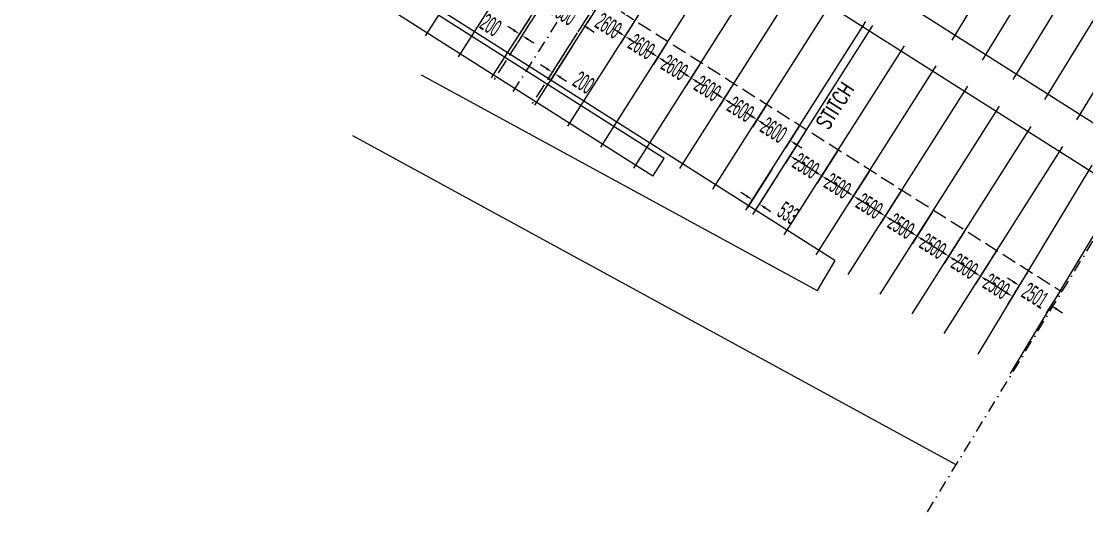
# Model space of a CAD drawing. Header units: millimetres. Extents: x 27228149 to 29012050, y 40856015 to 42918728.
# Drawn here: x 27766492 to 27837367, y 41890023 to 41922669 of the extents above; entities that cross this region are included whole.
import ezdxf

# ---------------------------------------------------------------- set-up
doc = ezdxf.new("R2010")
doc.units = ezdxf.units.MM
doc.header["$LTSCALE"] = 0.05
doc.linetypes.add('DGN Style 3', pattern=[27349.722329, 19535.51595, -7814.20638])
doc.linetypes.add('DGN Style 4', pattern=[31276.361035, 15628.41276, -7814.20638, 19.535516, -7814.20638])
doc.layers.get('Defpoints').update_dxf_attribs({"lineweight": 0})
for name, color, linetype, lineweight in [('InnerEdge_NB', 7, 'Continuous', 0), ('InnerEdge_SB', 7, 'Continuous', 0), ('OuterEdge_NB', 7, 'Continuous', 0), ('PlacementCurve_NB', 1, 'DGN Style 3', 0), ('S-_ANOT----_A-', 7, 'Continuous', 0), ('S-_ANOT----_T-', 7, 'Continuous', 0), ('S-_GRIDLINE_E- Adjusted', 6, 'DGN Style 4', 0), ('S-_SEG-----_E-NB', 3, 'Continuous', 13), ('S-_SEG-----_E-SB', 3, 'Continuous', 13), ('S-_WALLLBW-_E-', 40, 'Continuous', 13)]:
    doc.layers.add(name, color=color, linetype=linetype, lineweight=lineweight)
doc.styles.add('Styletxt', font='txt.shx')
doc.styles.add('StyleWORKING', font='WORKING.shx')
doc.dimstyles.new('dim300', dxfattribs={"dimtxt": 750, "dimasz": 750, "dimexe": 375, "dimexo": 375, "dimgap": 375, "dimtad": 1, "dimdec": 0, "dimzin": 11, "dimdsep": 46, "dimtxsty": 'StyleWORKING', "dimsah": 1, "dimcen": 0.09, "dimclrd": 7, "dimclre": 7, "dimadec": 4, "dimazin": 3, "dimtfac": 1, "dimtdec": 0, "dimtmove": 0, "dimatfit": 3, "dimfxl": 1, "dimtolj": 1, "dimtzin": 0, "dimlwd": 0, "dimlwe": 0, "dimarcsym": 0})

# ---------------------------------------------------------------- blocks, each defined once
blk = doc.blocks.new('*D532')
at = {"layer": 'Defpoints', "color": 0, "linetype": 'Continuous', "transparency": 16777216}
for p in [(27837236, 41926570), (27839369, 41925266), (27836177, 41924838)]:
    blk.add_point(p, dxfattribs=at)
at = {"layer": 'S-_ANOT----_A-', "linetype": 'Continuous', "transparency": 16777216}
for p, q in [((27837176, 41926472), (27835877, 41924347)), ((27839309, 41925168), (27838010, 41923043))]:
    blk.add_line(p, q, dxfattribs=at)
at = {"layer": 'S-_ANOT----_A-', "color": 7, "linetype": 'Continuous', "lineweight": 0, "transparency": 16777216}
blk.add_line((27837917, 41923774), (27836569, 41924598), dxfattribs=at)
at = {"layer": 'S-_ANOT----_A-', "color": 7, "linetype": 'Continuous', "transparency": 16777216}
for points in [[(27836609, 41924663), (27836529, 41924532), (27836177, 41924838)], [(27837957, 41923839), (27837877, 41923708), (27838310, 41923534)]]:
    blk.add_solid(points, dxfattribs=at)
at = {"layer": 'S-_ANOT----_A-', "color": 0, "linetype": 'Continuous', "transparency": 16777216, "insert": (27837244, 41924187), "char_height": 1150, "attachment_point": 5, "rotation": 328.56773, "style": 'StyleWORKING'}
blk.add_mtext('\\A1;{\\W0.47826;\\C0;2500}', dxfattribs=at)
blk = doc.blocks.new('*D845')
at = {"layer": 'Defpoints', "color": 0, "linetype": 'Continuous', "transparency": 16777216}
for p in [(27805116, 41924111), (27807276, 41922662), (27806653, 41921678)]:
    blk.add_point(p, dxfattribs=at)
at = {"layer": 'S-_ANOT----_A-', "linetype": 'Continuous', "transparency": 16777216}
for p, q in [((27805055, 41924014), (27804149, 41922582)), ((27807214, 41922565), (27806346, 41921192))]:
    blk.add_line(p, q, dxfattribs=at)
at = {"layer": 'S-_ANOT----_A-', "color": 7, "linetype": 'Continuous', "lineweight": 0, "transparency": 16777216}
for p, q in [((27804067, 41923313), (27803678, 41923559)), ((27807042, 41921432), (27807431, 41921186))]:
    blk.add_line(p, q, dxfattribs=at)
at = {"layer": 'S-_ANOT----_A-', "color": 7, "linetype": 'Continuous', "transparency": 16777216}
for points in [[(27804108, 41923378), (27804026, 41923249), (27804456, 41923068)], [(27807083, 41921496), (27807001, 41921367), (27806653, 41921678)]]:
    blk.add_solid(points, dxfattribs=at)
at = {"layer": 'S-_ANOT----_A-', "color": 0, "linetype": 'Continuous', "transparency": 16777216, "insert": (27805555, 41922374), "char_height": 1150, "attachment_point": 5, "rotation": 327.68096, "style": 'StyleWORKING'}
blk.add_mtext('\\A1;{\\W0.47826;\\C0;2600}', dxfattribs=at)
blk = doc.blocks.new('*D846')
at = {"layer": 'Defpoints', "color": 0, "linetype": 'Continuous', "transparency": 16777216}
for p in [(27807276, 41922662), (27809505, 41921322), (27808850, 41920287)]:
    blk.add_point(p, dxfattribs=at)
at = {"layer": 'S-_ANOT----_A-', "linetype": 'Continuous', "transparency": 16777216}
for p, q in [((27807214, 41922565), (27806346, 41921192)), ((27809443, 41921225), (27808543, 41919802))]:
    blk.add_line(p, q, dxfattribs=at)
at = {"layer": 'S-_ANOT----_A-', "color": 7, "linetype": 'Continuous', "lineweight": 0, "transparency": 16777216}
for p, q in [((27806264, 41921924), (27805876, 41922169)), ((27809239, 41920042), (27809628, 41919796))]:
    blk.add_line(p, q, dxfattribs=at)
at = {"layer": 'S-_ANOT----_A-', "color": 7, "linetype": 'Continuous', "transparency": 16777216}
for points in [[(27806305, 41921988), (27806223, 41921859), (27806653, 41921678)], [(27809280, 41920106), (27809198, 41919977), (27808850, 41920287)]]:
    blk.add_solid(points, dxfattribs=at)
at = {"layer": 'S-_ANOT----_A-', "color": 0, "linetype": 'Continuous', "transparency": 16777216, "insert": (27807752, 41920984), "char_height": 1150, "attachment_point": 5, "rotation": 327.68096, "style": 'StyleWORKING'}
blk.add_mtext('\\A1;{\\W0.47826;\\C0;2600}', dxfattribs=at)
blk = doc.blocks.new('*D847')
at = {"layer": 'Defpoints', "color": 0, "linetype": 'Continuous', "transparency": 16777216}
for p in [(27809505, 41921322), (27811664, 41919872), (27811047, 41918897)]:
    blk.add_point(p, dxfattribs=at)
at = {"layer": 'S-_ANOT----_A-', "linetype": 'Continuous', "transparency": 16777216}
for p, q in [((27809443, 41921225), (27808543, 41919802)), ((27811603, 41919775), (27810740, 41918412))]:
    blk.add_line(p, q, dxfattribs=at)
at = {"layer": 'S-_ANOT----_A-', "color": 7, "linetype": 'Continuous', "lineweight": 0, "transparency": 16777216}
for p, q in [((27808462, 41920533), (27808073, 41920779)), ((27811436, 41918652), (27811825, 41918406))]:
    blk.add_line(p, q, dxfattribs=at)
at = {"layer": 'S-_ANOT----_A-', "color": 7, "linetype": 'Continuous', "transparency": 16777216}
for points in [[(27808503, 41920598), (27808421, 41920469), (27808850, 41920287)], [(27811477, 41918716), (27811395, 41918587), (27811047, 41918897)]]:
    blk.add_solid(points, dxfattribs=at)
at = {"layer": 'S-_ANOT----_A-', "color": 0, "linetype": 'Continuous', "transparency": 16777216, "insert": (27809950, 41919594), "char_height": 1150, "attachment_point": 5, "rotation": 327.68096, "style": 'StyleWORKING'}
blk.add_mtext('\\A1;{\\W0.47826;\\C0;2600}', dxfattribs=at)
blk = doc.blocks.new('*D848')
at = {"layer": 'Defpoints', "color": 0, "linetype": 'Continuous', "transparency": 16777216}
for p in [(27811664, 41919872), (27813893, 41918533), (27813245, 41917507)]:
    blk.add_point(p, dxfattribs=at)
at = {"layer": 'S-_ANOT----_A-', "linetype": 'Continuous', "transparency": 16777216}
for p, q in [((27811603, 41919775), (27810740, 41918412)), ((27813832, 41918435), (27812937, 41917021))]:
    blk.add_line(p, q, dxfattribs=at)
at = {"layer": 'S-_ANOT----_A-', "color": 7, "linetype": 'Continuous', "lineweight": 0, "transparency": 16777216}
for p, q in [((27810659, 41919143), (27810270, 41919389)), ((27813634, 41917261), (27814022, 41917016))]:
    blk.add_line(p, q, dxfattribs=at)
at = {"layer": 'S-_ANOT----_A-', "color": 7, "linetype": 'Continuous', "transparency": 16777216}
for points in [[(27810700, 41919208), (27810618, 41919079), (27811047, 41918897)], [(27813675, 41917326), (27813593, 41917197), (27813245, 41917507)]]:
    blk.add_solid(points, dxfattribs=at)
at = {"layer": 'S-_ANOT----_A-', "color": 0, "linetype": 'Continuous', "transparency": 16777216, "insert": (27812147, 41918204), "char_height": 1150, "attachment_point": 5, "rotation": 327.68096, "style": 'StyleWORKING'}
blk.add_mtext('\\A1;{\\W0.47826;\\C0;2600}', dxfattribs=at)
blk = doc.blocks.new('*D849')
at = {"layer": 'Defpoints', "color": 0, "linetype": 'Continuous', "transparency": 16777216}
for p in [(27813893, 41918533), (27816088, 41917138), (27815442, 41916117)]:
    blk.add_point(p, dxfattribs=at)
at = {"layer": 'S-_ANOT----_A-', "linetype": 'Continuous', "transparency": 16777216}
for p, q in [((27813832, 41918435), (27812937, 41917021)), ((27816026, 41917041), (27815135, 41915631))]:
    blk.add_line(p, q, dxfattribs=at)
at = {"layer": 'S-_ANOT----_A-', "color": 7, "linetype": 'Continuous', "lineweight": 0, "transparency": 16777216}
for p, q in [((27812856, 41917753), (27812467, 41917999)), ((27815831, 41915871), (27816219, 41915625))]:
    blk.add_line(p, q, dxfattribs=at)
at = {"layer": 'S-_ANOT----_A-', "color": 7, "linetype": 'Continuous', "transparency": 16777216}
for points in [[(27812897, 41917818), (27812815, 41917689), (27813245, 41917507)], [(27815872, 41915936), (27815790, 41915807), (27815442, 41916117)]]:
    blk.add_solid(points, dxfattribs=at)
at = {"layer": 'S-_ANOT----_A-', "color": 0, "linetype": 'Continuous', "transparency": 16777216, "insert": (27814344, 41916814), "char_height": 1150, "attachment_point": 5, "rotation": 327.68096, "style": 'StyleWORKING'}
blk.add_mtext('\\A1;{\\W0.47826;\\C0;2600}', dxfattribs=at)
blk = doc.blocks.new('*D850')
at = {"layer": 'Defpoints', "color": 0, "linetype": 'Continuous', "transparency": 16777216}
for p in [(27818732, 41915458), (27820841, 41914117), (27817628, 41913713)]:
    blk.add_point(p, dxfattribs=at)
at = {"layer": 'S-_ANOT----_A-', "linetype": 'Continuous', "transparency": 16777216}
for p, q in [((27818670, 41915360), (27817321, 41913227)), ((27820780, 41914019), (27819433, 41911891))]:
    blk.add_line(p, q, dxfattribs=at)
at = {"layer": 'S-_ANOT----_A-', "color": 7, "linetype": 'Continuous', "lineweight": 0, "transparency": 16777216}
blk.add_line((27819352, 41912623), (27818017, 41913467), dxfattribs=at)
at = {"layer": 'S-_ANOT----_A-', "color": 7, "linetype": 'Continuous', "transparency": 16777216}
for points in [[(27818058, 41913532), (27817976, 41913402), (27817628, 41913713)], [(27819393, 41912687), (27819311, 41912558), (27819741, 41912377)]]:
    blk.add_solid(points, dxfattribs=at)
at = {"layer": 'S-_ANOT----_A-', "color": 0, "linetype": 'Continuous', "transparency": 16777216, "insert": (27818685, 41913046), "char_height": 1150, "attachment_point": 5, "rotation": 327.68096, "style": 'StyleWORKING'}
blk.add_mtext('\\A1;{\\W0.47826;\\C0;2500}', dxfattribs=at)
blk = doc.blocks.new('*D851')
at = {"layer": 'Defpoints', "color": 0, "linetype": 'Continuous', "transparency": 16777216}
for p in [(27820841, 41914117), (27822951, 41912776), (27819741, 41912377)]:
    blk.add_point(p, dxfattribs=at)
at = {"layer": 'S-_ANOT----_A-', "linetype": 'Continuous', "transparency": 16777216}
for p, q in [((27820780, 41914019), (27819433, 41911891)), ((27822890, 41912678), (27821546, 41910554))]:
    blk.add_line(p, q, dxfattribs=at)
at = {"layer": 'S-_ANOT----_A-', "color": 7, "linetype": 'Continuous', "lineweight": 0, "transparency": 16777216}
blk.add_line((27821465, 41911286), (27820129, 41912131), dxfattribs=at)
at = {"layer": 'S-_ANOT----_A-', "color": 7, "linetype": 'Continuous', "transparency": 16777216}
for points in [[(27820170, 41912196), (27820088, 41912066), (27819741, 41912377)], [(27821506, 41911351), (27821424, 41911221), (27821853, 41911040)]]:
    blk.add_solid(points, dxfattribs=at)
at = {"layer": 'S-_ANOT----_A-', "color": 0, "linetype": 'Continuous', "transparency": 16777216, "insert": (27820798, 41911710), "char_height": 1150, "attachment_point": 5, "rotation": 327.68096, "style": 'StyleWORKING'}
blk.add_mtext('\\A1;{\\W0.47826;\\C0;2500}', dxfattribs=at)
blk = doc.blocks.new('*D852')
at = {"layer": 'Defpoints', "color": 0, "linetype": 'Continuous', "transparency": 16777216}
for p in [(27822951, 41912776), (27821853, 41911040), (27825061, 41911435)]:
    blk.add_point(p, dxfattribs=at)
at = {"layer": 'S-_ANOT----_A-', "linetype": 'Continuous', "transparency": 16777216}
for p, q in [((27822890, 41912678), (27821546, 41910554)), ((27825000, 41911337), (27823659, 41909218))]:
    blk.add_line(p, q, dxfattribs=at)
at = {"layer": 'S-_ANOT----_A-', "color": 7, "linetype": 'Continuous', "lineweight": 0, "transparency": 16777216}
blk.add_line((27823577, 41909949), (27822242, 41910794), dxfattribs=at)
at = {"layer": 'S-_ANOT----_A-', "color": 7, "linetype": 'Continuous', "transparency": 16777216}
for points in [[(27822283, 41910859), (27822201, 41910729), (27821853, 41911040)], [(27823618, 41910014), (27823536, 41909885), (27823966, 41909703)]]:
    blk.add_solid(points, dxfattribs=at)
at = {"layer": 'S-_ANOT----_A-', "color": 0, "linetype": 'Continuous', "transparency": 16777216, "insert": (27822911, 41910373), "char_height": 1150, "attachment_point": 5, "rotation": 327.68096, "style": 'StyleWORKING'}
blk.add_mtext('\\A1;{\\W0.47826;\\C0;2500}', dxfattribs=at)
blk = doc.blocks.new('*D853')
at = {"layer": 'Defpoints', "color": 0, "linetype": 'Continuous', "transparency": 16777216}
for p in [(27825061, 41911435), (27823966, 41909703), (27827171, 41910094)]:
    blk.add_point(p, dxfattribs=at)
at = {"layer": 'S-_ANOT----_A-', "linetype": 'Continuous', "transparency": 16777216}
for p, q in [((27825000, 41911337), (27823659, 41909218)), ((27827110, 41909996), (27825771, 41907881))]:
    blk.add_line(p, q, dxfattribs=at)
at = {"layer": 'S-_ANOT----_A-', "color": 7, "linetype": 'Continuous', "lineweight": 0, "transparency": 16777216}
blk.add_line((27825690, 41908613), (27824355, 41909458), dxfattribs=at)
at = {"layer": 'S-_ANOT----_A-', "color": 7, "linetype": 'Continuous', "transparency": 16777216}
for points in [[(27824396, 41909522), (27824314, 41909393), (27823966, 41909703)], [(27825731, 41908678), (27825649, 41908548), (27826079, 41908367)]]:
    blk.add_solid(points, dxfattribs=at)
at = {"layer": 'S-_ANOT----_A-', "color": 0, "linetype": 'Continuous', "transparency": 16777216, "insert": (27825023, 41909036), "char_height": 1150, "attachment_point": 5, "rotation": 327.68096, "style": 'StyleWORKING'}
blk.add_mtext('\\A1;{\\W0.47826;\\C0;2500}', dxfattribs=at)
blk = doc.blocks.new('*D854')
at = {"layer": 'Defpoints', "color": 0, "linetype": 'Continuous', "transparency": 16777216}
for p in [(27827171, 41910094), (27826079, 41908367), (27829281, 41908752)]:
    blk.add_point(p, dxfattribs=at)
at = {"layer": 'S-_ANOT----_A-', "linetype": 'Continuous', "transparency": 16777216}
for p, q in [((27827110, 41909996), (27825771, 41907881)), ((27829219, 41908655), (27827884, 41906544))]:
    blk.add_line(p, q, dxfattribs=at)
at = {"layer": 'S-_ANOT----_A-', "color": 7, "linetype": 'Continuous', "lineweight": 0, "transparency": 16777216}
blk.add_line((27827803, 41907276), (27826468, 41908121), dxfattribs=at)
at = {"layer": 'S-_ANOT----_A-', "color": 7, "linetype": 'Continuous', "transparency": 16777216}
for points in [[(27826509, 41908186), (27826427, 41908056), (27826079, 41908367)], [(27827844, 41907341), (27827762, 41907211), (27828192, 41907030)]]:
    blk.add_solid(points, dxfattribs=at)
at = {"layer": 'S-_ANOT----_A-', "color": 0, "linetype": 'Continuous', "transparency": 16777216, "insert": (27827136, 41907700), "char_height": 1150, "attachment_point": 5, "rotation": 327.68096, "style": 'StyleWORKING'}
blk.add_mtext('\\A1;{\\W0.47826;\\C0;2500}', dxfattribs=at)
blk = doc.blocks.new('*D855')
at = {"layer": 'Defpoints', "color": 0, "linetype": 'Continuous', "transparency": 16777216}
for p in [(27829281, 41908752), (27828192, 41907030), (27831391, 41907412)]:
    blk.add_point(p, dxfattribs=at)
at = {"layer": 'S-_ANOT----_A-', "linetype": 'Continuous', "transparency": 16777216}
for p, q in [((27829219, 41908655), (27827884, 41906544)), ((27831330, 41907314), (27829997, 41905208))]:
    blk.add_line(p, q, dxfattribs=at)
at = {"layer": 'S-_ANOT----_A-', "color": 7, "linetype": 'Continuous', "lineweight": 0, "transparency": 16777216}
blk.add_line((27829916, 41905940), (27828580, 41906784), dxfattribs=at)
at = {"layer": 'S-_ANOT----_A-', "color": 7, "linetype": 'Continuous', "transparency": 16777216}
for points in [[(27828621, 41906849), (27828539, 41906720), (27828192, 41907030)], [(27829956, 41906004), (27829875, 41905875), (27830304, 41905694)]]:
    blk.add_solid(points, dxfattribs=at)
at = {"layer": 'S-_ANOT----_A-', "color": 0, "linetype": 'Continuous', "transparency": 16777216, "insert": (27829249, 41906363), "char_height": 1150, "attachment_point": 5, "rotation": 327.68096, "style": 'StyleWORKING'}
blk.add_mtext('\\A1;{\\W0.47826;\\C0;2500}', dxfattribs=at)
blk = doc.blocks.new('*D1259')
at = {"layer": 'Defpoints', "color": 0, "linetype": 'Continuous', "transparency": 16777216}
for p in [(27816476, 41912901), (27816926, 41912617), (27815135, 41910783)]:
    blk.add_point(p, dxfattribs=at)
at = {"layer": 'S-_ANOT----_A-', "linetype": 'Continuous', "transparency": 16777216}
for p, q in [((27816414, 41912804), (27814828, 41910297)), ((27816864, 41912519), (27815278, 41910012))]:
    blk.add_line(p, q, dxfattribs=at)
at = {"layer": 'S-_ANOT----_A-', "color": 7, "linetype": 'Continuous', "lineweight": 0, "transparency": 16777216}
for p, q in [((27814747, 41911029), (27814358, 41911274)), ((27815974, 41910252), (27816363, 41910006))]:
    blk.add_line(p, q, dxfattribs=at)
at = {"layer": 'S-_ANOT----_A-', "color": 7, "linetype": 'Continuous', "transparency": 16777216}
for points in [[(27814788, 41911093), (27814706, 41910964), (27815135, 41910783)], [(27816015, 41910317), (27815933, 41910187), (27815585, 41910498)]]:
    blk.add_solid(points, dxfattribs=at)
at = {"layer": 'S-_ANOT----_A-', "color": 0, "linetype": 'Continuous', "transparency": 16777216, "insert": (27817511, 41909911), "char_height": 1150, "attachment_point": 5, "rotation": 327.68096, "style": 'StyleWORKING'}
blk.add_mtext('\\A1;{\\W0.47826;\\C0;533}', dxfattribs=at)
blk = doc.blocks.new('*D1260')
at = {"layer": 'Defpoints', "color": 0, "linetype": 'Continuous', "transparency": 16777216}
for p in [(27800314, 41922895), (27800483, 41922788), (27799637, 41921826)]:
    blk.add_point(p, dxfattribs=at)
at = {"layer": 'S-_ANOT----_A-', "linetype": 'Continuous', "transparency": 16777216}
for p, q in [((27800252, 41922798), (27799330, 41921340)), ((27800421, 41922691), (27799499, 41921233))]:
    blk.add_line(p, q, dxfattribs=at)
at = {"layer": 'S-_ANOT----_A-', "color": 7, "linetype": 'Continuous', "lineweight": 0, "transparency": 16777216}
for p, q in [((27799249, 41922072), (27798860, 41922318)), ((27800195, 41921473), (27800584, 41921227))]:
    blk.add_line(p, q, dxfattribs=at)
at = {"layer": 'S-_ANOT----_A-', "color": 7, "linetype": 'Continuous', "transparency": 16777216}
for points in [[(27799290, 41922137), (27799208, 41922007), (27799637, 41921826)], [(27800236, 41921538), (27800154, 41921408), (27799806, 41921719)]]:
    blk.add_solid(points, dxfattribs=at)
at = {"layer": 'S-_ANOT----_A-', "color": 0, "linetype": 'Continuous', "transparency": 16777216, "insert": (27797717, 41922413), "char_height": 1150, "attachment_point": 5, "rotation": 327.68096, "style": 'StyleWORKING'}
blk.add_mtext('\\A1;{\\W0.47826;\\C0;200}', dxfattribs=at)
blk = doc.blocks.new('*D1261')
at = {"layer": 'Defpoints', "color": 0, "linetype": 'Continuous', "transparency": 16777216}
for p in [(27803031, 41921204), (27803200, 41921097), (27801815, 41919281)]:
    blk.add_point(p, dxfattribs=at)
at = {"layer": 'S-_ANOT----_A-', "linetype": 'Continuous', "transparency": 16777216}
for p, q in [((27802970, 41921106), (27801507, 41918795)), ((27803139, 41920999), (27801676, 41918688))]:
    blk.add_line(p, q, dxfattribs=at)
at = {"layer": 'S-_ANOT----_A-', "color": 7, "linetype": 'Continuous', "lineweight": 0, "transparency": 16777216}
for p, q in [((27801426, 41919527), (27801037, 41919773)), ((27802372, 41918928), (27802761, 41918682))]:
    blk.add_line(p, q, dxfattribs=at)
at = {"layer": 'S-_ANOT----_A-', "color": 7, "linetype": 'Continuous', "transparency": 16777216}
for points in [[(27801467, 41919591), (27801385, 41919462), (27801815, 41919281)], [(27802413, 41918993), (27802331, 41918863), (27801984, 41919174)]]:
    blk.add_solid(points, dxfattribs=at)
at = {"layer": 'S-_ANOT----_A-', "color": 0, "linetype": 'Continuous', "transparency": 16777216, "insert": (27803905, 41918589), "char_height": 1150, "attachment_point": 5, "rotation": 327.68096, "style": 'StyleWORKING'}
blk.add_mtext('\\A1;{\\W0.47826;\\C0;200}', dxfattribs=at)
blk = doc.blocks.new('*D1262')
at = {"layer": 'Defpoints', "color": 0, "linetype": 'Continuous', "transparency": 16777216}
for p in [(27802416, 41925828), (27801291, 41924049), (27804947, 41924219)]:
    blk.add_point(p, dxfattribs=at)
at = {"layer": 'S-_ANOT----_A-', "linetype": 'Continuous', "transparency": 16777216}
for p, q in [((27802354, 41925731), (27800983, 41923564)), ((27804886, 41924121), (27803518, 41921960))]:
    blk.add_line(p, q, dxfattribs=at)
at = {"layer": 'S-_ANOT----_A-', "color": 7, "linetype": 'Continuous', "lineweight": 0, "transparency": 16777216}
for p, q in [((27800902, 41924295), (27800513, 41924541)), ((27804215, 41922200), (27804603, 41921954))]:
    blk.add_line(p, q, dxfattribs=at)
at = {"layer": 'S-_ANOT----_A-', "color": 7, "linetype": 'Continuous', "transparency": 16777216}
for points in [[(27800943, 41924360), (27800861, 41924231), (27801291, 41924049)], [(27804256, 41922264), (27804174, 41922135), (27803826, 41922446)]]:
    blk.add_solid(points, dxfattribs=at)
at = {"layer": 'S-_ANOT----_A-', "color": 0, "linetype": 'Continuous', "transparency": 16777216, "insert": (27802559, 41923249), "char_height": 1150, "attachment_point": 5, "rotation": 327.68096, "style": 'StyleWORKING'}
blk.add_mtext('\\A1;{\\W0.47826;\\C0;3000}', dxfattribs=at)
blk = doc.blocks.new('*D1263')
at = {"layer": 'Defpoints', "color": 0, "linetype": 'Continuous', "transparency": 16777216}
for p in [(27816088, 41917138), (27818282, 41915743), (27817639, 41914727)]:
    blk.add_point(p, dxfattribs=at)
at = {"layer": 'S-_ANOT----_A-', "linetype": 'Continuous', "transparency": 16777216}
for p, q in [((27816026, 41917041), (27815135, 41915631)), ((27818221, 41915646), (27817332, 41914241))]:
    blk.add_line(p, q, dxfattribs=at)
at = {"layer": 'S-_ANOT----_A-', "color": 7, "linetype": 'Continuous', "lineweight": 0, "transparency": 16777216}
for p, q in [((27815053, 41916363), (27814665, 41916609)), ((27818028, 41914481), (27818417, 41914235))]:
    blk.add_line(p, q, dxfattribs=at)
at = {"layer": 'S-_ANOT----_A-', "color": 7, "linetype": 'Continuous', "transparency": 16777216}
for points in [[(27815094, 41916428), (27815012, 41916298), (27815442, 41916117)], [(27818069, 41914546), (27817987, 41914417), (27817639, 41914727)]]:
    blk.add_solid(points, dxfattribs=at)
at = {"layer": 'S-_ANOT----_A-', "color": 0, "linetype": 'Continuous', "transparency": 16777216, "insert": (27816541, 41915423), "char_height": 1150, "attachment_point": 5, "rotation": 327.68096, "style": 'StyleWORKING'}
blk.add_mtext('\\A1;{\\W0.47826;\\C0;2600}', dxfattribs=at)
blk = doc.blocks.new('*D1264')
at = {"layer": 'Defpoints', "color": 0, "linetype": 'Continuous', "transparency": 16777216}
for p in [(27831391, 41907412), (27833501, 41906071), (27830304, 41905694)]:
    blk.add_point(p, dxfattribs=at)
at = {"layer": 'S-_ANOT----_A-', "linetype": 'Continuous', "transparency": 16777216}
for p, q in [((27831330, 41907314), (27829997, 41905208)), ((27833439, 41905973), (27832110, 41903871))]:
    blk.add_line(p, q, dxfattribs=at)
at = {"layer": 'S-_ANOT----_A-', "color": 7, "linetype": 'Continuous', "lineweight": 0, "transparency": 16777216}
blk.add_line((27832028, 41904603), (27830693, 41905448), dxfattribs=at)
at = {"layer": 'S-_ANOT----_A-', "color": 7, "linetype": 'Continuous', "transparency": 16777216}
for points in [[(27830734, 41905513), (27830652, 41905383), (27830304, 41905694)], [(27832069, 41904668), (27831987, 41904538), (27832417, 41904357)]]:
    blk.add_solid(points, dxfattribs=at)
at = {"layer": 'S-_ANOT----_A-', "color": 0, "linetype": 'Continuous', "transparency": 16777216, "insert": (27831361, 41905027), "char_height": 1150, "attachment_point": 5, "rotation": 327.68096, "style": 'StyleWORKING'}
blk.add_mtext('\\A1;{\\W0.47826;\\C0;2500}', dxfattribs=at)
blk = doc.blocks.new('*D1265')
at = {"layer": 'Defpoints', "color": 0, "linetype": 'Continuous', "transparency": 16777216}
for p in [(27833501, 41906071), (27835611, 41904729), (27834989, 41903745)]:
    blk.add_point(p, dxfattribs=at)
at = {"layer": 'S-_ANOT----_A-', "color": 7, "linetype": 'Continuous', "lineweight": 0, "transparency": 16777216}
for p, q in [((27832487, 41905328), (27832098, 41905574)), ((27835378, 41903499), (27835766, 41903253))]:
    blk.add_line(p, q, dxfattribs=at)
at = {"layer": 'S-_ANOT----_A-', "linetype": 'Continuous', "transparency": 16777216}
for p, q in [((27833439, 41905973), (27832568, 41904596)), ((27835550, 41904632), (27834681, 41903259))]:
    blk.add_line(p, q, dxfattribs=at)
at = {"layer": 'S-_ANOT----_A-', "color": 7, "linetype": 'Continuous', "transparency": 16777216}
for points in [[(27832528, 41905393), (27832446, 41905263), (27832876, 41905082)], [(27835419, 41903564), (27835337, 41903434), (27834989, 41903745)]]:
    blk.add_solid(points, dxfattribs=at)
at = {"layer": 'S-_ANOT----_A-', "color": 0, "linetype": 'Continuous', "transparency": 16777216, "insert": (27833933, 41904415), "char_height": 1150, "attachment_point": 5, "rotation": 327.68096, "style": 'StyleWORKING'}
blk.add_mtext('\\A1;{\\W0.47826;\\C0;2501}', dxfattribs=at)

msp = doc.modelspace()

# ---------------------------------------------------------------- linework, layer by layer
at = {"layer": 'InnerEdge_NB'}
msp.add_lwpolyline([(27283724.5, 42878514.7, -0.0568157), (27345588.8, 42682480.7), (27368075.3, 42566916.3, 0.0263705), (27393633.3, 42464653, 0.0426618), (27458420.2, 42303807.1, 0.1075608), (27699785.7, 42006839.6, 0.026969), (27783127.3, 41947329.2), (27839783.5, 41911319.6)], format="xyb", dxfattribs=at)
at = {"layer": 'InnerEdge_SB'}
msp.add_lwpolyline([(27841243.5, 41913709.3), (27784629.2, 41949692.3)], dxfattribs=at)
at = {"layer": 'OuterEdge_NB'}
msp.add_line((27820607.7, 41906741.2), (27775537.1, 41935387.1), dxfattribs=at)
at = {"layer": 'PlacementCurve_NB'}
msp.add_lwpolyline([(27288809.3, 42846343.4, -0.0480477), (27337834.2, 42680971.8), (27359958.8, 42567267.3, 0.0690894), (27451045.4, 42301107.2, 0.1079959), (27694979, 42000696.1, 0.0193193), (27725549.4, 41977271, 0.0146476), (27778701.6, 41940923.9), (27835716.4, 41904662.4)], format="xyb", dxfattribs=at)
at = {"layer": 'S-_GRIDLINE_E- Adjusted'}
for p, q in [((27799213.3, 41917993), (27839565.5, 41981481.9)), ((27826772.7, 41890023.4), (27871182.3, 41962713.5))]:
    msp.add_line(p, q, dxfattribs=at)
at = {"layer": 'S-_SEG-----_E-NB'}
for p, q in [((27793389.9, 41921694.2), (27802256.7, 41935644.8)), ((27795584.2, 41920299.5), (27804451, 41934250.2)), ((27797778.4, 41918905), (27806645.4, 41932855.4)), ((27800647.8, 41917081.2), (27809514.9, 41931031.7)), ((27802842.4, 41915686.3), (27811708.9, 41929637.2)), ((27805036.3, 41914292), (27813903.7, 41928242.2)), ((27807230.6, 41912897.3), (27816098, 41926847.6)), ((27810299.5, 41912878.1), (27818292, 41925453.1)), ((27812493.7, 41911483.6), (27820486.5, 41924058.4)), ((27814688.1, 41910088.8), (27822680.6, 41922663.8)), ((27815146.9, 41909817.5), (27823139.4, 41922392.6)), ((27817247.6, 41908462.1), (27825240, 41921037.1)), ((27819362, 41907128.3), (27827349.9, 41919696.1)), ((27821492.9, 41905820.2), (27829459.8, 41918355.1)), ((27823623.7, 41904512.1), (27831569.7, 41917014.1)), ((27825754.6, 41903204.1), (27833679.6, 41915673.1)), ((27827885.4, 41901896), (27835789.5, 41914332)), ((27830148.9, 41900507.5), (27837734.1, 41913096.1)), ((27832290.2, 41899217.3), (27839875.4, 41911805.9))]:
    msp.add_line(p, q, dxfattribs=at)
at = {"layer": 'S-_SEG-----_E-NB', "linetype": 'DGN Style 3'}
for p, q in [((27806814.1, 41932748.3), (27797947.3, 41918797.6)), ((27809346, 41931139), (27800479.2, 41917188.4))]:
    msp.add_line(p, q, dxfattribs=at)
at = {"layer": 'S-_SEG-----_E-SB'}
for p, q in [((27828410.6, 41921411.7), (27837032.2, 41935518.2)), ((27830435.1, 41920083.7), (27839056.7, 41934190.2)), ((27832479.8, 41918788.8), (27841101.5, 41932895.2)), ((27834592.7, 41917452.1), (27843214.5, 41931558.5)), ((27836705.8, 41916115.3), (27845327.4, 41930221.8))]:
    msp.add_line(p, q, dxfattribs=at)
at = {"layer": 'S-_WALLLBW-_E-'}
for p, q in [((27809257, 41913540.7), (27775349.4, 41935091.7)), ((27808506, 41912359.2), (27774598.4, 41933910.2)), ((27793082.5, 41919115.4), (27819425.9, 41904737.5)), ((27828675.8, 41893138.4), (27788546.1, 41915040.6)), ((27808506, 41912359.2), (27809257, 41913540.7)), ((27820607.7, 41906741.2), (27819425.9, 41904737.5))]:
    msp.add_line(p, q, dxfattribs=at)

# ---------------------------------------------------------------- texts
at = {"layer": 'S-_ANOT----_T-', "linetype": 'Continuous', "style": 'Styletxt', "width": 0.75}
msp.add_text('STITCH', height=1000, rotation=57.56077, dxfattribs=at).set_placement((27820159.4, 41915385))

# ---------------------------------------------------------------- dimensions: what is measured, and where the dimension line sits
at = {"layer": 'S-_ANOT----_A-', "linetype": 'Continuous'}
for base, p1, p2, angle, override, picture, middle, turn in [((27836176.8, 41924837.5), (27839368.8, 41925266.4), (27837235.7, 41926570.1), 148.567731, {"dimscale": 1000, "dimtxt": 1.15, "dimasz": 0.46, "dimexe": 0.575, "dimexo": 0.115, "dimgap": 0.2875, "dimtad": 1, "dimtih": 0, "dimtoh": 0, "dimlfac": 1, "dimsah": 1, "dimcen": 0, "dimse1": 0, "dimse2": 0, "dimclre": 256, "dimclrt": 0, "dimtol": 0, "dimtfac": 1, "dimtofl": 0, "dimtmove": 2, "dimatfit": 3, "dimfrac": 0, "dimtolj": 1, "dimlwe": 65535}, '*D532', (27837244.1, 41924186.9), 328.567731), ((27801290.6, 41924049.5), (27804947.5, 41924218.6), (27802415.6, 41925827.8), 147.680958, {"dimscale": 1000, "dimtxt": 1.15, "dimasz": 0.46, "dimexe": 0.575, "dimexo": 0.115, "dimgap": 0.2875, "dimtad": 1, "dimtih": 0, "dimtoh": 0, "dimlfac": 1, "dimsah": 1, "dimcen": 0, "dimse1": 0, "dimse2": 0, "dimclre": 256, "dimclrt": 0, "dimtol": 0, "dimtfac": 1, "dimtofl": 0, "dimtmove": 2, "dimatfit": 3, "dimfrac": 0, "dimtolj": 1, "dimlwe": 65535}, '*D1262', (27802558.9, 41923248.7), 327.680958), ((27799637.4, 41921825.9), (27800482.8, 41922788.2), (27800313.8, 41922895.1), 147.680958, {"dimscale": 1000, "dimtxt": 1.15, "dimasz": 0.46, "dimexe": 0.575, "dimexo": 0.115, "dimgap": 0.2875, "dimtad": 1, "dimtih": 0, "dimtoh": 0, "dimlfac": 1, "dimsah": 1, "dimcen": 0, "dimse1": 0, "dimse2": 0, "dimclre": 256, "dimclrt": 0, "dimtol": 0, "dimtfac": 1, "dimtofl": 0, "dimtmove": 2, "dimatfit": 3, "dimfrac": 0, "dimtolj": 1, "dimlwe": 65535}, '*D1260', (27797717.3, 41922412.9), 327.680958), ((27806653, 41921677.6), (27805116.2, 41924111.3), (27807275.7, 41922661.8), 147.680958, {"dimscale": 1000, "dimtxt": 1.15, "dimasz": 0.46, "dimexe": 0.575, "dimexo": 0.115, "dimgap": 0.2875, "dimtad": 1, "dimjust": 0, "dimtih": 0, "dimtoh": 0, "dimlfac": 1, "dimsah": 1, "dimcen": 0, "dimse1": 0, "dimse2": 0, "dimclre": 256, "dimclrt": 0, "dimtol": 0, "dimtfac": 1, "dimtofl": 0, "dimtmove": 2, "dimatfit": 3, "dimfrac": 0, "dimtolj": 1, "dimlwe": 65535}, '*D845', (27805555.2, 41922373.7), 327.680958), ((27808850.4, 41920287.5), (27807275.7, 41922661.8), (27809504.8, 41921322), 147.680958, {"dimscale": 1000, "dimtxt": 1.15, "dimasz": 0.46, "dimexe": 0.575, "dimexo": 0.115, "dimgap": 0.2875, "dimtad": 1, "dimjust": 0, "dimtih": 0, "dimtoh": 0, "dimlfac": 1, "dimsah": 1, "dimcen": 0, "dimse1": 0, "dimse2": 0, "dimclre": 256, "dimclrt": 0, "dimtol": 0, "dimtfac": 1, "dimtofl": 0, "dimtmove": 2, "dimatfit": 3, "dimfrac": 0, "dimtolj": 1, "dimlwe": 65535}, '*D846', (27807752.4, 41920983.7), 327.680958), ((27801814.7, 41919280.6), (27803200.1, 41921096.7), (27803031.2, 41921203.5), 147.680958, {"dimscale": 1000, "dimtxt": 1.15, "dimasz": 0.46, "dimexe": 0.575, "dimexo": 0.115, "dimgap": 0.2875, "dimtad": 1, "dimtih": 0, "dimtoh": 0, "dimlfac": 1, "dimsah": 1, "dimcen": 0, "dimse1": 0, "dimse2": 0, "dimclre": 256, "dimclrt": 0, "dimtol": 0, "dimtfac": 1, "dimtofl": 0, "dimtmove": 2, "dimatfit": 3, "dimfrac": 0, "dimtolj": 1, "dimlwe": 65535}, '*D1261', (27803905.1, 41918589), 327.680958), ((27811047.5, 41918897.5), (27809504.8, 41921322), (27811664.3, 41919872.5), 147.680958, {"dimscale": 1000, "dimtxt": 1.15, "dimasz": 0.46, "dimexe": 0.575, "dimexo": 0.115, "dimgap": 0.2875, "dimtad": 1, "dimjust": 0, "dimtih": 0, "dimtoh": 0, "dimlfac": 1, "dimsah": 1, "dimcen": 0, "dimse1": 0, "dimse2": 0, "dimclre": 256, "dimclrt": 0, "dimtol": 0, "dimtfac": 1, "dimtofl": 0, "dimtmove": 2, "dimatfit": 3, "dimfrac": 0, "dimtolj": 1, "dimlwe": 65535}, '*D847', (27809949.7, 41919593.6), 327.680958), ((27813244.8, 41917507.4), (27811664.3, 41919872.5), (27813893.4, 41918532.7), 147.680958, {"dimscale": 1000, "dimtxt": 1.15, "dimasz": 0.46, "dimexe": 0.575, "dimexo": 0.115, "dimgap": 0.2875, "dimtad": 1, "dimjust": 0, "dimtih": 0, "dimtoh": 0, "dimlfac": 1, "dimsah": 1, "dimcen": 0, "dimse1": 0, "dimse2": 0, "dimclre": 256, "dimclrt": 0, "dimtol": 0, "dimtfac": 1, "dimtofl": 0, "dimtmove": 2, "dimatfit": 3, "dimfrac": 0, "dimtolj": 1, "dimlwe": 65535}, '*D848', (27812146.9, 41918203.6), 327.680958), ((27815442, 41916117.3), (27813893.4, 41918532.7), (27816087.7, 41917138), 147.680958, {"dimscale": 1000, "dimtxt": 1.15, "dimasz": 0.46, "dimexe": 0.575, "dimexo": 0.115, "dimgap": 0.2875, "dimtad": 1, "dimjust": 0, "dimtih": 0, "dimtoh": 0, "dimlfac": 1, "dimsah": 1, "dimcen": 0, "dimse1": 0, "dimse2": 0, "dimclre": 256, "dimclrt": 0, "dimtol": 0, "dimtfac": 1, "dimtofl": 0, "dimtmove": 2, "dimatfit": 3, "dimfrac": 0, "dimtolj": 1, "dimlwe": 65535}, '*D849', (27814344.1, 41916813.5), 327.680958), ((27817639.2, 41914727.3), (27816087.7, 41917138), (27818282, 41915743.4), 147.680958, {"dimscale": 1000, "dimtxt": 1.15, "dimasz": 0.46, "dimexe": 0.575, "dimexo": 0.115, "dimgap": 0.2875, "dimtad": 1, "dimjust": 0, "dimtih": 0, "dimtoh": 0, "dimlfac": 1, "dimsah": 1, "dimcen": 0, "dimse1": 0, "dimse2": 0, "dimclre": 256, "dimclrt": 0, "dimtol": 0, "dimtfac": 1, "dimtofl": 0, "dimtmove": 2, "dimatfit": 3, "dimfrac": 0, "dimtolj": 1, "dimlwe": 65535}, '*D1263', (27816541.4, 41915423.5), 327.680958), ((27817628.1, 41913713.2), (27820841.5, 41914116.6), (27818731.6, 41915457.6), 147.680958, {"dimscale": 1000, "dimtxt": 1.15, "dimasz": 0.46, "dimexe": 0.575, "dimexo": 0.115, "dimgap": 0.2875, "dimtad": 1, "dimtih": 0, "dimtoh": 0, "dimlfac": 1, "dimsah": 1, "dimcen": 0, "dimse1": 0, "dimse2": 0, "dimclre": 256, "dimclrt": 0, "dimtol": 0, "dimtfac": 1, "dimtofl": 0, "dimtmove": 2, "dimatfit": 3, "dimfrac": 0, "dimtolj": 1, "dimlwe": 65535}, '*D850', (27818685.1, 41913046.1), 327.680958), ((27819740.7, 41912376.6), (27822951.4, 41912775.6), (27820841.5, 41914116.6), 147.680958, {"dimscale": 1000, "dimtxt": 1.15, "dimasz": 0.46, "dimexe": 0.575, "dimexo": 0.115, "dimgap": 0.2875, "dimtad": 1, "dimtih": 0, "dimtoh": 0, "dimlfac": 1, "dimsah": 1, "dimcen": 0, "dimse1": 0, "dimse2": 0, "dimclre": 256, "dimclrt": 0, "dimtol": 0, "dimtfac": 1, "dimtofl": 0, "dimtmove": 2, "dimatfit": 3, "dimfrac": 0, "dimtolj": 1, "dimlwe": 65535}, '*D851', (27820797.8, 41911709.5), 327.680958), ((27815135.3, 41910782.6), (27816925.9, 41912616.5), (27816475.7, 41912901.3), 147.680958, {"dimscale": 1000, "dimtxt": 1.15, "dimasz": 0.46, "dimexe": 0.575, "dimexo": 0.115, "dimgap": 0.2875, "dimtad": 1, "dimtih": 0, "dimtoh": 0, "dimlfac": 1, "dimsah": 1, "dimcen": 0, "dimse1": 0, "dimse2": 0, "dimclre": 256, "dimclrt": 0, "dimtol": 0, "dimtfac": 1, "dimtofl": 0, "dimtmove": 2, "dimatfit": 3, "dimfrac": 0, "dimtolj": 1, "dimlwe": 65535}, '*D1259', (27817510.7, 41909910.7), 327.680958), ((27821853.4, 41911040.1), (27825061.3, 41911434.6), (27822951.4, 41912775.6), 147.680958, {"dimscale": 1000, "dimtxt": 1.15, "dimasz": 0.46, "dimexe": 0.575, "dimexo": 0.115, "dimgap": 0.2875, "dimtad": 1, "dimtih": 0, "dimtoh": 0, "dimlfac": 1, "dimsah": 1, "dimcen": 0, "dimse1": 0, "dimse2": 0, "dimclre": 256, "dimclrt": 0, "dimtol": 0, "dimtfac": 1, "dimtofl": 0, "dimtmove": 2, "dimatfit": 3, "dimfrac": 0, "dimtolj": 1, "dimlwe": 65535}, '*D852', (27822910.5, 41910372.9), 327.680958), ((27823966.1, 41909703.5), (27827171.2, 41910093.6), (27825061.3, 41911434.6), 147.680958, {"dimscale": 1000, "dimtxt": 1.15, "dimasz": 0.46, "dimexe": 0.575, "dimexo": 0.115, "dimgap": 0.2875, "dimtad": 1, "dimtih": 0, "dimtoh": 0, "dimlfac": 1, "dimsah": 1, "dimcen": 0, "dimse1": 0, "dimse2": 0, "dimclre": 256, "dimclrt": 0, "dimtol": 0, "dimtfac": 1, "dimtofl": 0, "dimtmove": 2, "dimatfit": 3, "dimfrac": 0, "dimtolj": 1, "dimlwe": 65535}, '*D853', (27825023.2, 41909036.4), 327.680958), ((27826078.8, 41908366.9), (27829280.5, 41908751.7), (27827171.2, 41910093.6), 147.680958, {"dimscale": 1000, "dimtxt": 1.15, "dimasz": 0.46, "dimexe": 0.575, "dimexo": 0.115, "dimgap": 0.2875, "dimtad": 1, "dimtih": 0, "dimtoh": 0, "dimlfac": 1, "dimsah": 1, "dimcen": 0, "dimse1": 0, "dimse2": 0, "dimclre": 256, "dimclrt": 0, "dimtol": 0, "dimtfac": 1, "dimtofl": 0, "dimtmove": 2, "dimatfit": 3, "dimfrac": 0, "dimtolj": 1, "dimlwe": 65535}, '*D854', (27827135.9, 41907699.8), 327.680958), ((27828191.5, 41907030.3), (27831391, 41907411.6), (27829280.5, 41908751.7), 147.680958, {"dimscale": 1000, "dimtxt": 1.15, "dimasz": 0.46, "dimexe": 0.575, "dimexo": 0.115, "dimgap": 0.2875, "dimtad": 1, "dimtih": 0, "dimtoh": 0, "dimlfac": 1, "dimsah": 1, "dimcen": 0, "dimse1": 0, "dimse2": 0, "dimclre": 256, "dimclrt": 0, "dimtol": 0, "dimtfac": 1, "dimtofl": 0, "dimtmove": 2, "dimatfit": 3, "dimfrac": 0, "dimtolj": 1, "dimlwe": 65535}, '*D855', (27829248.6, 41906363.2), 327.680958), ((27830304.2, 41905693.7), (27833500.9, 41906070.6), (27831391, 41907411.6), 147.680958, {"dimscale": 1000, "dimtxt": 1.15, "dimasz": 0.46, "dimexe": 0.575, "dimexo": 0.115, "dimgap": 0.2875, "dimtad": 1, "dimtih": 0, "dimtoh": 0, "dimlfac": 1, "dimsah": 1, "dimcen": 0, "dimse1": 0, "dimse2": 0, "dimclre": 256, "dimclrt": 0, "dimtol": 0, "dimtfac": 1, "dimtofl": 0, "dimtmove": 2, "dimatfit": 3, "dimfrac": 0, "dimtolj": 1, "dimlwe": 65535}, '*D1264', (27831361.3, 41905026.6), 327.680958), ((27834988.8, 41903745.1), (27833500.9, 41906070.6), (27835611.4, 41904729.2), 147.680958, {"dimscale": 1000, "dimtxt": 1.15, "dimasz": 0.46, "dimexe": 0.575, "dimexo": 0.115, "dimgap": 0.2875, "dimtad": 1, "dimjust": 0, "dimtih": 0, "dimtoh": 0, "dimlfac": 1, "dimsah": 1, "dimcen": 0, "dimse1": 0, "dimse2": 0, "dimclre": 256, "dimclrt": 0, "dimtol": 0, "dimtfac": 1, "dimtofl": 0, "dimtmove": 2, "dimatfit": 3, "dimfrac": 0, "dimtolj": 1, "dimlwe": 65535}, '*D1265', (27833932.9, 41904414.7), 327.680958)]:
    dim = msp.add_linear_dim(base=base, p1=p1, p2=p2, angle=angle, text='{\\W0.47826;\\C0;<>}', dimstyle='dim300', override=override, dxfattribs=at)
    dim.commit()
    dim.dimension.update_dxf_attribs({"geometry": picture, "text_midpoint": middle, "dimtype": 160, "text_rotation": turn})

doc.saveas('drawing.dxf')
